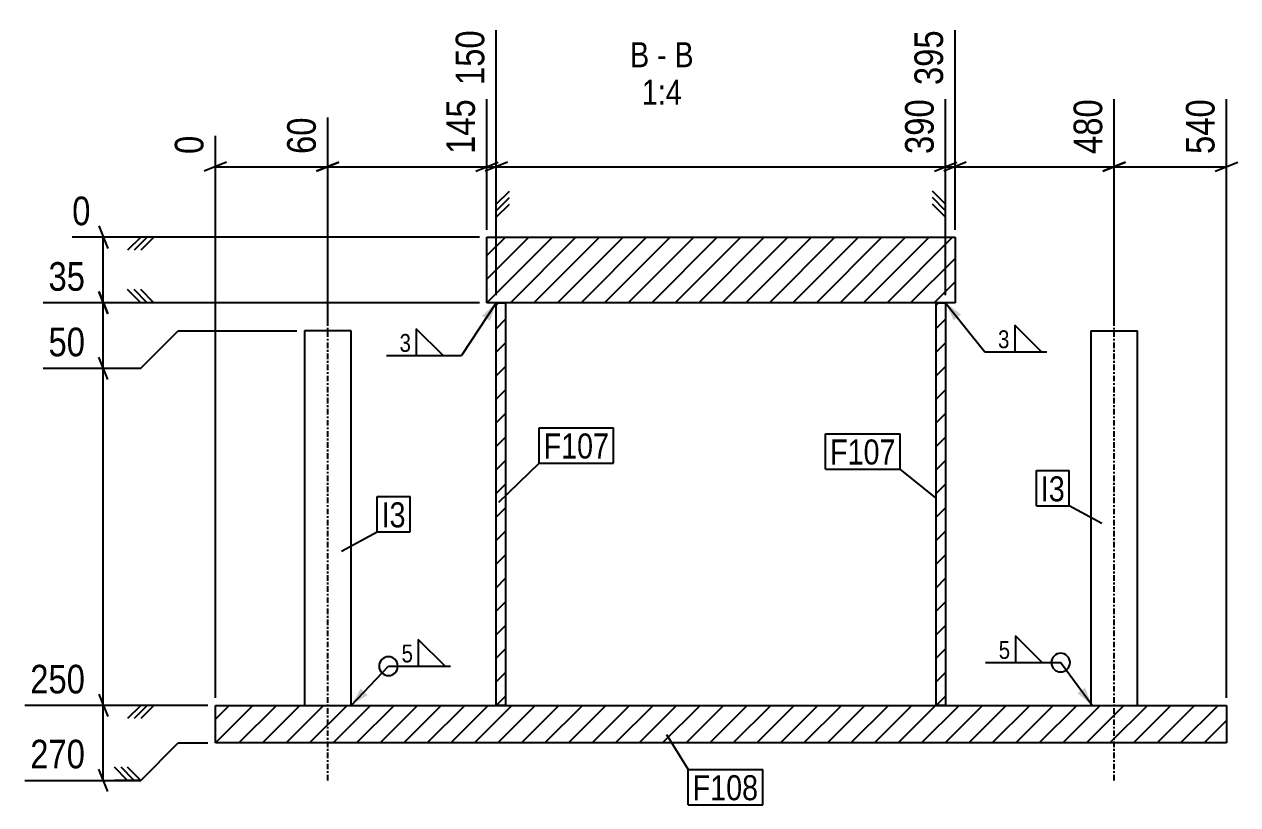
# Model space of a CAD drawing. Header units: millimetres. Extents: x 9 to 44269, y 10 to 1769.
# Drawn here: x 9 to 657, y 10 to 426 of the extents above; entities that cross this region are included whole.
import ezdxf

# ---------------------------------------------------------------- set-up
doc = ezdxf.new("R2010")
doc.units = ezdxf.units.MM
doc.linetypes.add('DXK_LINE_DOT2', pattern=[3.9198, 1.9599, -1.9599])
doc.linetypes.add('DXK_LINE_DOT3', pattern=[5.9187, 2.979, -0.9799, 0.9799, -0.9799])
for name, color, linetype in [('MÅLSÆTNING', 7, 'Continuous'), ('STÅL', 7, 'Continuous'), ('TEKST', 7, 'Continuous')]:
    doc.layers.add(name, color=color, linetype=linetype)
doc.styles.add('Arial Narrow', font='ARIALN.TTF', dxfattribs={"height": 0.2})

msp = doc.modelspace()

# ---------------------------------------------------------------- hatches: boundary and pattern name
at = {"layer": 'STÅL', "linetype": 'Continuous'}
h = msp.add_hatch(dxfattribs=at)
h.set_pattern_fill('', scale=2.8, style=0, pattern_type=0)
h.set_pattern_definition([(45, (256.397, 277.624), (-6.28618, 6.28618), [])])
h.paths.add_polyline_path([(256.4, 312.62), (256.4, 277.62), (506.4, 277.62), (506.4, 312.62)])
h = msp.add_hatch(dxfattribs=at)
h.set_pattern_fill('', scale=2.8, style=0, pattern_type=0)
h.set_pattern_definition([(45, (261.403, 62.624), (-6.28618, 6.28618), [])])
h.paths.add_polyline_path([(261.4, 277.62), (261.4, 62.62), (266.4, 62.62), (266.4, 277.62)])
h = msp.add_hatch(dxfattribs=at)
h.set_pattern_fill('', scale=2.8, style=0, pattern_type=0)
h.set_pattern_definition([(45, (496.397, 62.624), (-6.28618, 6.28618), [])])
h.paths.add_polyline_path([(496.4, 277.62), (496.4, 62.62), (501.4, 62.62), (501.4, 277.62)])
h = msp.add_hatch(dxfattribs=at)
h.set_pattern_fill('', scale=2.8, style=0, pattern_type=0)
h.set_pattern_definition([(45, (111.397, 42.624), (-6.28618, 6.28618), [])])
h.paths.add_polyline_path([(111.4, 62.62), (111.4, 42.62), (651.4, 42.62), (651.4, 62.62)])
at = {"layer": 'TEKST', "linetype": 'Continuous'}
for points in [[(253.82, 270.64), (261.4, 277.62), (258, 267.9)], [(505.68, 268.25), (501.4, 277.62), (509.59, 271.37)], [(192.6, 68.15), (183.9, 62.62), (188.98, 71.59)], [(575.78, 72.15), (579.72, 62.62), (571.76, 69.18)]]:
    msp.add_hatch(color=3, dxfattribs=at).paths.add_polyline_path(points)

# ---------------------------------------------------------------- linework, layer by layer
at = {"layer": 'MÅLSÆTNING', "color": 7, "linetype": 'Continuous'}
for p, q in [((261.4, 281.62), (261.4, 423.11)), ((506.4, 316.62), (506.4, 423.11)), ((506.4, 316.62), (506.4, 423.11)), ((256.4, 316.62), (256.4, 386.31)), ((256.4, 316.62), (256.4, 386.31)), ((501.4, 281.62), (501.4, 386.31)), ((501.4, 281.62), (501.4, 386.31)), ((591.4, 266.62), (591.4, 386.31)), ((591.4, 266.62), (591.4, 386.31)), ((651.4, 66.62), (651.4, 386.31)), ((171.4, 266.62), (171.4, 376.56)), ((111.4, 66.62), (111.4, 366.81)), ((117.4, 352.66), (105.4, 347.86)), ((111.4, 350.26), (171.4, 350.26)), ((165.4, 347.86), (177.4, 352.66)), ((171.4, 350.26), (256.4, 350.26)), ((250.4, 347.86), (262.4, 352.66)), ((250.4, 347.86), (262.4, 352.66)), ((267.4, 352.66), (255.4, 347.86)), ((267.4, 352.66), (255.4, 347.86)), ((256.4, 350.26), (261.4, 350.26)), ((261.4, 350.26), (501.4, 350.26)), ((495.4, 347.86), (507.4, 352.66)), ((495.4, 347.86), (507.4, 352.66)), ((512.4, 352.66), (500.4, 347.86)), ((512.4, 352.66), (500.4, 347.86)), ((501.4, 350.26), (506.4, 350.26)), ((506.4, 350.26), (591.4, 350.26)), ((597.4, 352.66), (585.4, 347.86)), ((585.4, 347.86), (597.4, 352.66)), ((591.4, 350.26), (651.4, 350.26)), ((645.4, 347.86), (657.4, 352.66)), ((261.4, 330.26), (268.4, 337.26)), ((261.4, 323.26), (261.4, 337.26)), ((261.4, 330.26), (268.4, 337.26)), ((261.4, 323.26), (261.4, 337.26)), ((501.4, 330.26), (494.4, 337.26)), ((501.4, 330.26), (494.4, 337.26)), ((501.4, 323.26), (501.4, 337.26)), ((501.4, 323.26), (501.4, 337.26)), ((261.4, 326.76), (268.4, 333.76)), ((261.4, 326.76), (268.4, 333.76)), ((501.4, 326.76), (494.4, 333.76)), ((501.4, 326.76), (494.4, 333.76)), ((261.4, 323.26), (268.4, 330.26)), ((261.4, 323.26), (268.4, 330.26)), ((501.4, 323.26), (494.4, 330.26)), ((501.4, 323.26), (494.4, 330.26)), ((49.08, 318.62), (53.88, 306.62)), ((252.4, 312.62), (34.93, 312.62)), ((51.48, 277.62), (51.48, 312.62)), ((71.48, 312.62), (64.48, 305.62)), ((78.48, 312.62), (64.48, 312.62)), ((74.98, 312.62), (67.98, 305.62)), ((78.48, 312.62), (71.48, 305.62)), ((53.88, 271.62), (49.08, 283.62)), ((49.08, 283.62), (53.88, 271.62)), ((71.48, 277.62), (64.48, 284.62)), ((71.48, 277.62), (64.48, 284.62)), ((74.98, 277.62), (67.98, 284.62)), ((74.98, 277.62), (67.98, 284.62)), ((78.48, 277.62), (71.48, 284.62)), ((78.48, 277.62), (71.48, 284.62)), ((252.4, 277.62), (19.35, 277.62)), ((252.4, 277.62), (19.35, 277.62)), ((51.48, 242.62), (51.48, 277.62)), ((78.48, 277.62), (64.48, 277.62)), ((78.48, 277.62), (64.48, 277.62)), ((71.48, 242.62), (91.48, 262.62)), ((71.48, 242.62), (91.48, 262.62)), ((91.48, 262.62), (154.9, 262.62)), ((91.48, 262.62), (154.9, 262.62)), ((53.88, 236.62), (49.08, 248.62)), ((53.88, 236.62), (49.08, 248.62)), ((19.35, 242.62), (71.48, 242.62)), ((19.35, 242.62), (71.48, 242.62)), ((51.48, 62.62), (51.48, 242.62)), ((49.08, 68.62), (53.88, 56.62)), ((49.08, 68.62), (53.88, 56.62)), ((107.4, 62.62), (9.6, 62.62)), ((51.48, 22.62), (51.48, 62.62)), ((71.48, 62.62), (64.48, 55.62)), ((78.48, 62.62), (64.48, 62.62)), ((71.48, 62.62), (64.48, 55.62)), ((78.48, 62.62), (64.48, 62.62)), ((74.98, 62.62), (67.98, 55.62)), ((74.98, 62.62), (67.98, 55.62)), ((78.48, 62.62), (71.48, 55.62)), ((78.48, 62.62), (71.48, 55.62)), ((71.48, 22.62), (91.48, 42.62)), ((91.48, 42.62), (107.4, 42.62)), ((53.88, 16.62), (49.08, 28.62)), ((64.48, 22.62), (57.48, 29.62)), ((67.98, 22.62), (60.98, 29.62)), ((71.48, 22.62), (64.48, 29.62)), ((9.6, 22.62), (71.48, 22.62)), ((71.48, 22.62), (57.48, 22.62))]:
    msp.add_line(p, q, dxfattribs=at)
at = {"layer": 'STÅL', "color": 2, "linetype": 'Continuous'}
for p, q in [((256.4, 277.62), (256.4, 312.62)), ((256.4, 312.62), (506.4, 312.62)), ((506.4, 312.62), (506.4, 277.62)), ((506.4, 277.62), (256.4, 277.62)), ((261.4, 62.62), (261.4, 277.62)), ((261.4, 277.62), (266.4, 277.62)), ((266.4, 277.62), (266.4, 62.62)), ((496.4, 62.62), (496.4, 277.62)), ((496.4, 277.62), (501.4, 277.62)), ((501.4, 277.62), (501.4, 62.62)), ((158.9, 262.62), (158.9, 62.62)), ((183.9, 262.62), (158.9, 262.62)), ((183.9, 62.62), (183.9, 262.62)), ((578.9, 262.62), (578.9, 62.62)), ((578.9, 262.62), (603.9, 262.62)), ((603.9, 62.62), (603.9, 262.62)), ((111.4, 42.62), (111.4, 62.62)), ((111.4, 62.62), (651.4, 62.62)), ((266.4, 62.62), (261.4, 62.62)), ((501.4, 62.62), (496.4, 62.62)), ((651.4, 62.62), (651.4, 42.62)), ((651.4, 42.62), (111.4, 42.62))]:
    msp.add_line(p, q, dxfattribs=at)
at = {"layer": 'STÅL', "color": 7, "linetype": 'DXK_LINE_DOT3'}
for p, q in [((171.4, 22.62), (171.4, 302.62)), ((591.4, 22.62), (591.4, 302.62))]:
    msp.add_line(p, q, dxfattribs=at)
at = {"layer": 'STÅL', "color": 7, "linetype": 'DXK_LINE_DOT2'}
for p, q in [((158.9, 62.62), (183.9, 62.62)), ((578.9, 62.62), (603.9, 62.62))]:
    msp.add_line(p, q, dxfattribs=at)
at = {"layer": 'TEKST', "color": 3, "linetype": 'Continuous'}
for p, q in [((261.4, 277.62), (242.83, 249.39)), ((501.4, 277.62), (522.36, 251.35)), ((579.72, 62.62), (562.83, 85.47)), ((183.9, 62.62), (203.82, 83.58))]:
    msp.add_line(p, q, dxfattribs=at)
for centre, start, end in [((203.82, 83.58), 90, 270), ((562.83, 85.47), 90, 270), ((562.83, 85.47), 270, 90)]:
    msp.add_arc(centre, 5, start, end, dxfattribs=at)

# ---------------------------------------------------------------- wipeouts: each hides what was drawn before it
at = {"color": 0, "linetype": 'Continuous'}
for points in [[(343.08, 403.36), (343.08, 417.36), (332.86, 417.36), (332.86, 403.36)], [(352.38, 403.36), (352.38, 417.36), (347.28, 417.36), (347.28, 403.36)], [(366.81, 403.36), (366.81, 417.36), (356.58, 417.36), (356.58, 403.36)], [(360.5, 383.36), (360.5, 397.36), (339.17, 397.36), (339.17, 383.36)]]:
    msp.add_wipeout(points, dxfattribs=at).dxf.layer = 'TEKST'
at = {"color": 0}
for points in [[(216.63, 250.59), (216.63, 262.19), (208.94, 262.19), (208.94, 250.59)], [(536.26, 252.55), (536.26, 264.15), (528.56, 264.15), (528.56, 252.55)], [(321.65, 194.45), (321.65, 208.45), (286.69, 208.45), (286.69, 194.45)], [(474.67, 191.25), (474.67, 205.25), (439.71, 205.25), (439.71, 191.25)], [(565.03, 171.57), (565.03, 185.57), (552.24, 185.57), (552.24, 171.57)], [(212.94, 157.69), (212.94, 171.69), (200.15, 171.69), (200.15, 157.69)], [(536.63, 86.67), (536.63, 98.27), (528.94, 98.27), (528.94, 86.67)], [(217.72, 84.78), (217.72, 96.38), (210.02, 96.38), (210.02, 84.78)], [(401.28, 12), (401.28, 26), (366.32, 26), (366.32, 12)]]:
    msp.add_wipeout(points, dxfattribs=at).dxf.layer = 'TEKST'

# ---------------------------------------------------------------- next in the draw order: linework, layer by layer
at = {"layer": 'TEKST', "color": 3, "linetype": 'Continuous'}
for p, q in [((232.98, 249.39), (218.69, 263.68)), ((218.69, 263.68), (218.69, 249.39)), ((552.6, 251.35), (538.31, 265.64)), ((538.31, 265.64), (538.31, 251.35)), ((202.74, 249.39), (242.83, 249.39)), ((218.69, 249.39), (232.98, 249.39)), ((522.36, 251.35), (555.46, 251.35)), ((538.31, 251.35), (552.6, 251.35)), ((234.06, 83.58), (219.77, 97.86)), ((219.77, 97.86), (219.77, 83.58)), ((552.98, 85.47), (538.69, 99.76)), ((538.69, 99.76), (538.69, 85.47)), ((522.74, 85.47), (562.83, 85.47)), ((538.69, 85.47), (552.98, 85.47)), ((203.82, 83.58), (236.92, 83.58)), ((219.77, 83.58), (234.06, 83.58))]:
    msp.add_line(p, q, dxfattribs=at)
msp.add_arc((203.82, 83.58), 5, 270, 90, dxfattribs=at)

# ---------------------------------------------------------------- next in the draw order: texts
at = {"layer": 'TEKST', "color": 3, "linetype": 'Continuous', "style": 'Arial Narrow'}
for s, height, p in [('B', 13.36, (332.86, 403.36)), ('B', 13.36, (356.58, 403.36)), ('-', 13.36, (347.28, 403.36)), ('1:4', 13.362, (339.17, 383.36))]:
    msp.add_text(s, height=height, dxfattribs=at).set_placement(p)
at = {"layer": 'TEKST', "color": 3, "style": 'Arial Narrow'}
for s, p in [('3', (209.74, 251.39)), ('3', (529.36, 253.35)), ('5', (210.82, 85.58)), ('5', (529.74, 87.47))]:
    msp.add_text(s, height=9.54, dxfattribs=at).set_placement(p)

# ---------------------------------------------------------------- next in the draw order: wipeouts: each hides what was drawn before it
at = {"color": 0, "linetype": 'Continuous'}
for points in [[(258.2, 426.31), (235.8, 426.31), (235.8, 390.66), (258.2, 390.66)], [(503.2, 426.31), (480.8, 426.31), (480.8, 390.66), (503.2, 390.66)], [(588.2, 389.51), (565.8, 389.51), (565.8, 353.86), (588.2, 353.86)], [(648.2, 389.51), (625.8, 389.51), (625.8, 353.86), (648.2, 353.86)], [(168.2, 379.76), (145.8, 379.76), (145.8, 353.86), (168.2, 353.86)], [(108.2, 370.01), (85.8, 370.01), (85.8, 353.86), (108.2, 353.86)], [(47.88, 315.82), (47.88, 338.22), (31.73, 338.22), (31.73, 315.82)], [(44.96, 280.82), (44.96, 303.22), (19.06, 303.22), (19.06, 280.82)], [(44.96, 245.82), (44.96, 268.22), (19.06, 268.22), (19.06, 245.82)], [(44.96, 65.82), (44.96, 88.22), (9.31, 88.22), (9.31, 65.82)], [(44.96, 25.82), (44.96, 48.22), (9.31, 48.22), (9.31, 25.82)]]:
    msp.add_wipeout(points, dxfattribs=at).dxf.layer = 'MÅLSÆTNING'
at = {"color": 0}
for points in [[(321.65, 194.45), (321.65, 208.45), (286.69, 208.45), (286.69, 194.45)], [(474.67, 191.25), (474.67, 205.25), (439.71, 205.25), (439.71, 191.25)], [(565.03, 171.57), (565.03, 185.57), (552.24, 185.57), (552.24, 171.57)], [(212.94, 157.69), (212.94, 171.69), (200.15, 171.69), (200.15, 157.69)], [(401.28, 12), (401.28, 26), (366.32, 26), (366.32, 12)]]:
    msp.add_wipeout(points, dxfattribs=at).dxf.layer = 'TEKST'

# ---------------------------------------------------------------- next in the draw order: linework, layer by layer
at = {"layer": 'MÅLSÆTNING', "color": 7, "linetype": 'Continuous'}
for p, q in [((261.4, 281.62), (261.4, 423.11)), ((171.4, 266.62), (171.4, 376.56)), ((177.4, 352.66), (165.4, 347.86)), ((107.4, 62.62), (9.6, 62.62))]:
    msp.add_line(p, q, dxfattribs=at)
at = {"layer": 'TEKST', "color": 7, "linetype": 'Continuous'}
for p, q in [((284.29, 210.85), (324.05, 210.85)), ((284.29, 192.05), (284.29, 210.85)), ((324.05, 192.05), (324.05, 210.85)), ((437.31, 207.65), (477.07, 207.65)), ((437.31, 188.85), (437.31, 207.65)), ((477.07, 188.85), (477.07, 207.65)), ((262.7, 171.16), (284.29, 192.05)), ((284.29, 192.05), (324.05, 192.05)), ((437.31, 188.85), (477.07, 188.85)), ((496.4, 173.29), (477.07, 188.85)), ((549.84, 187.97), (567.43, 187.97)), ((549.84, 169.17), (549.84, 187.97)), ((567.43, 169.17), (567.43, 187.97)), ((197.75, 174.09), (215.34, 174.09)), ((197.75, 155.29), (197.75, 174.09)), ((215.34, 155.29), (215.34, 174.09)), ((549.84, 169.17), (567.43, 169.17)), ((584.86, 159.76), (567.43, 169.17)), ((178.77, 145.03), (197.75, 155.29)), ((197.75, 155.29), (215.34, 155.29)), ((352.24, 47.15), (363.92, 28.4)), ((363.92, 28.4), (403.68, 28.4)), ((363.92, 9.6), (363.92, 28.4)), ((403.68, 9.6), (403.68, 28.4)), ((363.92, 9.6), (403.68, 9.6))]:
    msp.add_line(p, q, dxfattribs=at)

# ---------------------------------------------------------------- next in the draw order: texts
at = {"layer": 'MÅLSÆTNING', "color": 3, "linetype": 'Continuous', "style": 'Arial Narrow'}
for s, height, p in [('150', 15.271, (255, 393.86)), ('395', 15.271, (500, 393.86)), ('480', 15.271, (585, 357.06)), ('540', 15.271, (645, 357.06)), ('60', 15.271, (165, 357.06)), ('0', 15.27, (105, 357.06))]:
    msp.add_text(s, height=height, rotation=90.00021, dxfattribs=at).set_placement(p)
for s, height, p in [('0', 15.27, (34.93, 319.02)), ('35', 15.271, (22.26, 284.02)), ('50', 15.271, (22.26, 249.02)), ('250', 15.271, (12.51, 69.02)), ('270', 15.271, (12.51, 29.02))]:
    msp.add_text(s, height=height, dxfattribs=at).set_placement(p)
at = {"layer": 'TEKST', "color": 3, "style": 'Arial Narrow'}
for s, p in [('F107', (286.69, 194.45)), ('F107', (439.71, 191.25)), ('I3', (552.24, 171.57)), ('I3', (200.15, 157.69)), ('F108', (366.32, 12))]:
    msp.add_text(s, height=13.362, dxfattribs=at).set_placement(p)

# ---------------------------------------------------------------- next in the draw order: wipeouts: each hides what was drawn before it
at = {"color": 0, "linetype": 'Continuous'}
for points in [[(253.2, 389.51), (230.8, 389.51), (230.8, 353.86), (253.2, 353.86)], [(498.2, 389.51), (475.8, 389.51), (475.8, 353.86), (498.2, 353.86)]]:
    msp.add_wipeout(points, dxfattribs=at).dxf.layer = 'MÅLSÆTNING'

# ---------------------------------------------------------------- next in the draw order: texts
at = {"layer": 'MÅLSÆTNING', "color": 3, "linetype": 'Continuous', "style": 'Arial Narrow'}
for s, p in [('145', (250, 357.06)), ('390', (495, 357.06))]:
    msp.add_text(s, height=15.271, rotation=90.00021, dxfattribs=at).set_placement(p)

doc.saveas('drawing.dxf')
